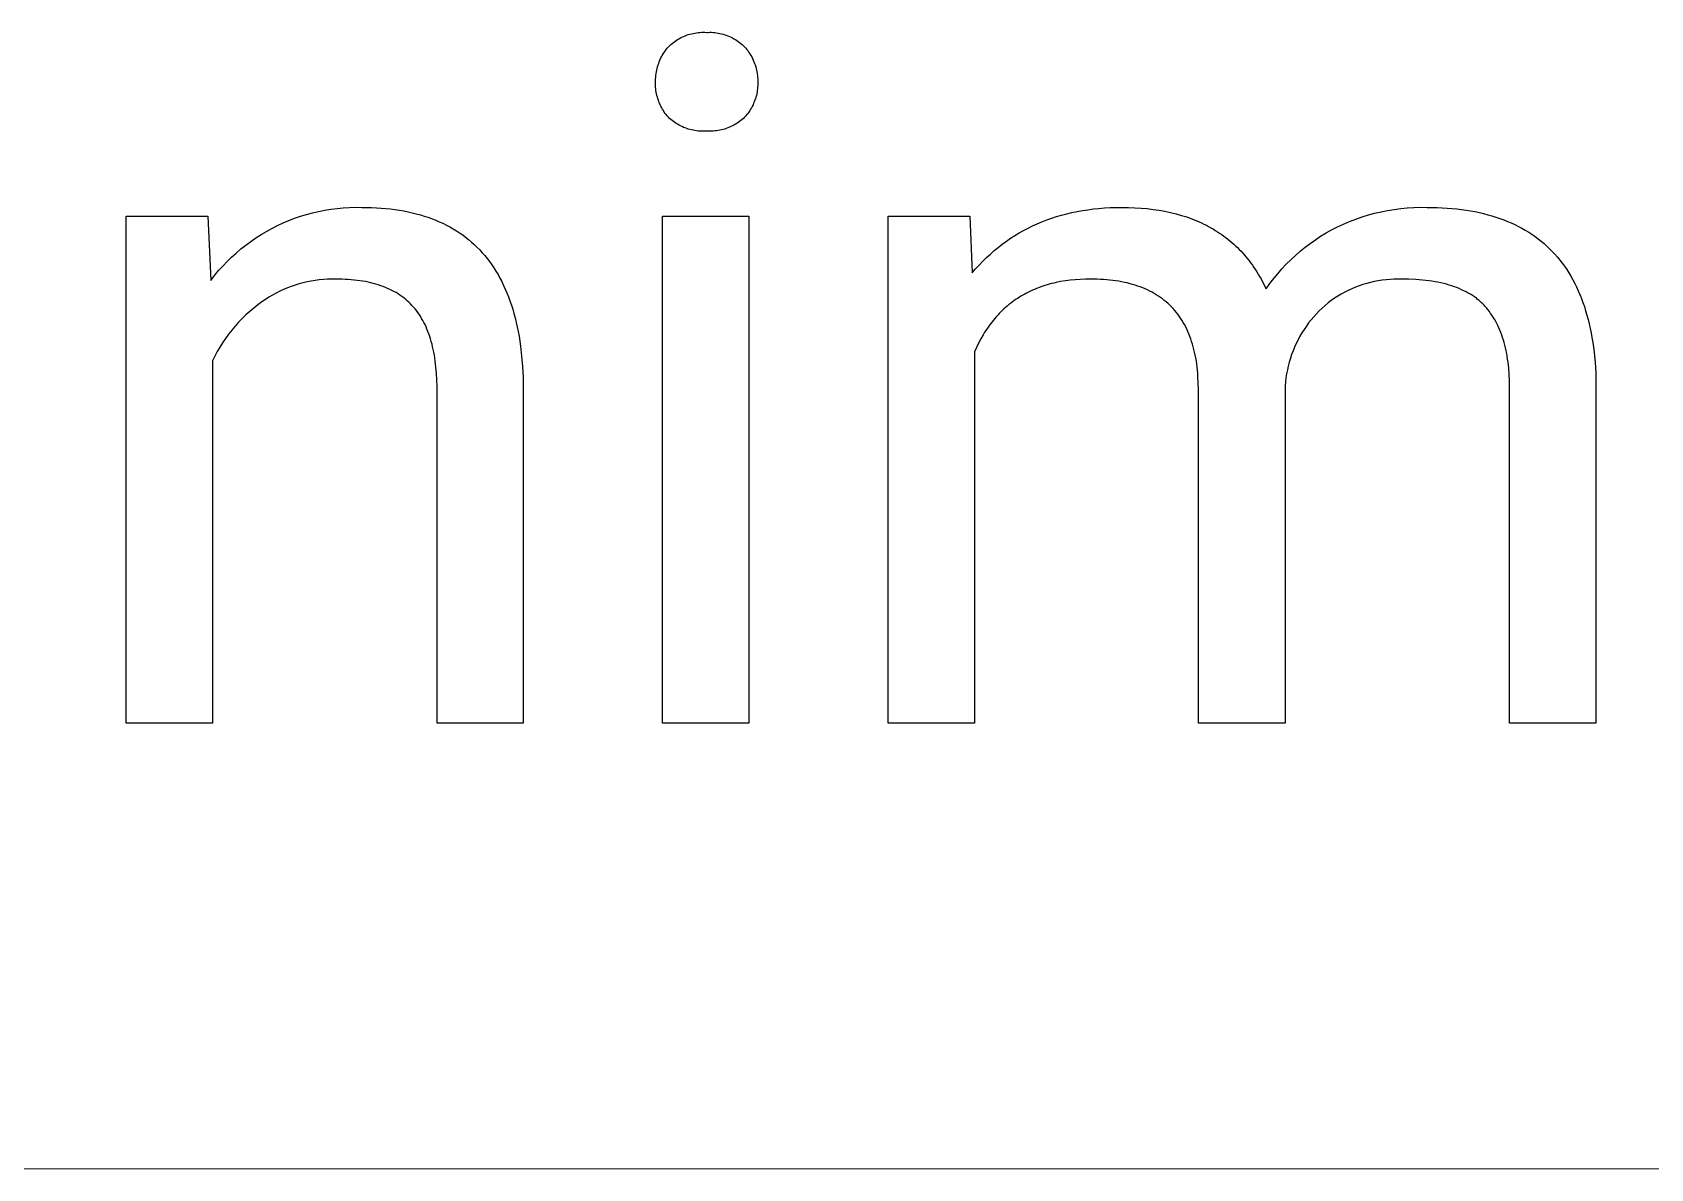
# Model space of a CAD drawing. Header units: millimetres. Extents: x -2542 to 6192, y -257 to 5845.
# Drawn here: x 5660.4 to 5808.9, y 475.7 to 580.1 of the extents above; entities that cross this region are included whole.
import ezdxf

# ---------------------------------------------------------------- set-up
doc = ezdxf.new("R2010")
doc.units = ezdxf.units.MM
doc.header["$MEASUREMENT"] = 0
doc.layers.add('Domyślny', color=7, linetype='Continuous', true_color=0x000000)

msp = doc.modelspace()

# ---------------------------------------------------------------- linework, layer by layer
at = {"layer": 'Domyślny'}
for p, q in [((5719.45, 579.33), (5719.58, 579.41)), ((5719.58, 579.41), (5719.71, 579.49)), ((5719.71, 579.49), (5719.85, 579.57)), ((5719.85, 579.57), (5719.99, 579.64)), ((5719.99, 579.64), (5720.13, 579.7)), ((5720.13, 579.7), (5720.27, 579.76)), ((5720.27, 579.76), (5720.41, 579.82)), ((5720.41, 579.82), (5720.56, 579.87)), ((5720.56, 579.87), (5720.71, 579.91)), ((5720.71, 579.91), (5720.86, 579.95)), ((5720.86, 579.95), (5721.01, 579.98)), ((5721.01, 579.98), (5721.16, 580.01)), ((5721.16, 580.01), (5721.31, 580.04)), ((5721.31, 580.04), (5721.46, 580.06)), ((5721.46, 580.06), (5721.62, 580.07)), ((5721.62, 580.07), (5721.77, 580.08)), ((5721.77, 580.08), (5721.93, 580.08)), ((5721.93, 580.08), (5722.08, 580.08)), ((5722.08, 580.08), (5722.23, 580.07)), ((5722.23, 580.07), (5722.39, 580.07)), ((5722.39, 580.07), (5722.54, 580.08)), ((5722.54, 580.08), (5722.7, 580.08)), ((5722.7, 580.08), (5722.85, 580.07)), ((5722.85, 580.07), (5723.01, 580.05)), ((5723.01, 580.05), (5723.16, 580.04)), ((5723.16, 580.04), (5723.31, 580.01)), ((5723.31, 580.01), (5723.47, 579.98)), ((5723.47, 579.98), (5723.62, 579.95)), ((5723.62, 579.95), (5723.77, 579.91)), ((5723.77, 579.91), (5723.91, 579.86)), ((5723.91, 579.86), (5724.06, 579.81)), ((5724.06, 579.81), (5724.21, 579.76)), ((5724.21, 579.76), (5724.35, 579.7)), ((5724.35, 579.7), (5724.49, 579.64)), ((5724.49, 579.64), (5724.63, 579.57)), ((5724.63, 579.57), (5724.76, 579.49)), ((5724.76, 579.49), (5724.9, 579.41)), ((5724.9, 579.41), (5725.03, 579.33)), ((5718.11, 577.82), (5718.18, 577.96)), ((5718.18, 577.96), (5718.26, 578.1)), ((5718.26, 578.1), (5718.35, 578.23)), ((5718.35, 578.23), (5718.44, 578.36)), ((5718.44, 578.36), (5718.54, 578.49)), ((5718.54, 578.49), (5718.64, 578.62)), ((5718.64, 578.62), (5718.74, 578.74)), ((5718.74, 578.74), (5718.85, 578.85)), ((5718.85, 578.85), (5718.97, 578.95)), ((5718.97, 578.95), (5719.08, 579.05)), ((5719.08, 579.05), (5719.2, 579.15)), ((5719.2, 579.15), (5719.33, 579.24)), ((5719.33, 579.24), (5719.45, 579.33)), ((5725.03, 579.33), (5725.16, 579.24)), ((5725.16, 579.24), (5725.28, 579.15)), ((5725.28, 579.15), (5725.4, 579.05)), ((5725.4, 579.05), (5725.52, 578.95)), ((5725.52, 578.95), (5725.63, 578.85)), ((5725.63, 578.85), (5725.74, 578.74)), ((5725.74, 578.74), (5725.85, 578.62)), ((5725.85, 578.62), (5725.95, 578.49)), ((5725.95, 578.49), (5726.05, 578.37)), ((5726.05, 578.37), (5726.14, 578.23)), ((5726.14, 578.23), (5726.23, 578.1)), ((5726.23, 578.1), (5726.31, 577.96)), ((5726.31, 577.96), (5726.39, 577.82)), ((5717.61, 576.29), (5717.64, 576.45)), ((5717.64, 576.45), (5717.67, 576.61)), ((5717.67, 576.61), (5717.7, 576.77)), ((5717.7, 576.77), (5717.75, 576.92)), ((5717.75, 576.92), (5717.79, 577.08)), ((5717.79, 577.08), (5717.85, 577.23)), ((5717.85, 577.23), (5717.9, 577.38)), ((5717.9, 577.38), (5717.97, 577.53)), ((5717.97, 577.53), (5718.03, 577.67)), ((5718.03, 577.67), (5718.11, 577.82)), ((5726.39, 577.82), (5726.46, 577.68)), ((5726.46, 577.68), (5726.53, 577.53)), ((5726.53, 577.53), (5726.6, 577.38)), ((5726.6, 577.38), (5726.65, 577.23)), ((5726.65, 577.23), (5726.71, 577.08)), ((5726.71, 577.08), (5726.76, 576.92)), ((5726.76, 576.92), (5726.8, 576.77)), ((5726.8, 576.77), (5726.84, 576.61)), ((5726.84, 576.61), (5726.87, 576.45)), ((5726.87, 576.45), (5726.89, 576.29)), ((5717.56, 575.65), (5717.57, 575.81)), ((5717.56, 575.49), (5717.56, 575.65)), ((5717.56, 575.34), (5717.56, 575.49)), ((5717.57, 575.19), (5717.56, 575.34)), ((5717.57, 575.81), (5717.58, 575.97)), ((5717.57, 575.03), (5717.57, 575.19)), ((5717.59, 574.88), (5717.57, 575.03)), ((5717.58, 575.97), (5717.59, 576.13)), ((5717.59, 576.13), (5717.61, 576.29)), ((5726.89, 576.29), (5726.91, 576.13)), ((5726.91, 576.13), (5726.93, 575.97)), ((5726.93, 575.03), (5726.92, 574.88)), ((5726.93, 575.97), (5726.94, 575.81)), ((5726.94, 575.19), (5726.93, 575.03)), ((5726.94, 575.81), (5726.94, 575.65)), ((5726.94, 575.65), (5726.94, 575.49)), ((5726.94, 575.49), (5726.94, 575.34)), ((5726.94, 575.34), (5726.94, 575.19)), ((5717.6, 574.73), (5717.59, 574.88)), ((5717.63, 574.58), (5717.6, 574.73)), ((5717.65, 574.43), (5717.63, 574.58)), ((5717.69, 574.28), (5717.65, 574.43)), ((5717.73, 574.14), (5717.69, 574.28)), ((5717.77, 573.99), (5717.73, 574.14)), ((5717.82, 573.85), (5717.77, 573.99)), ((5717.87, 573.7), (5717.82, 573.85)), ((5717.93, 573.56), (5717.87, 573.7)), ((5717.99, 573.42), (5717.93, 573.56)), ((5726.57, 573.56), (5726.51, 573.42)), ((5726.63, 573.7), (5726.57, 573.56)), ((5726.68, 573.84), (5726.63, 573.7)), ((5726.73, 573.99), (5726.68, 573.84)), ((5726.78, 574.13), (5726.73, 573.99)), ((5726.82, 574.28), (5726.78, 574.13)), ((5726.85, 574.43), (5726.82, 574.28)), ((5726.88, 574.58), (5726.85, 574.43)), ((5726.9, 574.73), (5726.88, 574.58)), ((5726.92, 574.88), (5726.9, 574.73)), ((5718.05, 573.29), (5717.99, 573.42)), ((5718.13, 573.15), (5718.05, 573.29)), ((5718.2, 573.02), (5718.13, 573.15)), ((5718.28, 572.89), (5718.2, 573.02)), ((5718.36, 572.76), (5718.28, 572.89)), ((5718.45, 572.64), (5718.36, 572.76)), ((5718.55, 572.52), (5718.45, 572.64)), ((5718.64, 572.4), (5718.55, 572.52)), ((5718.74, 572.29), (5718.64, 572.4)), ((5718.85, 572.18), (5718.74, 572.29)), ((5718.97, 572.08), (5718.85, 572.18)), ((5719.09, 571.98), (5718.97, 572.08)), ((5719.21, 571.89), (5719.09, 571.98)), ((5725.4, 571.98), (5725.27, 571.89)), ((5725.52, 572.08), (5725.4, 571.98)), ((5725.63, 572.18), (5725.52, 572.08)), ((5725.74, 572.29), (5725.63, 572.18)), ((5725.85, 572.4), (5725.74, 572.29)), ((5725.94, 572.52), (5725.85, 572.4)), ((5726.04, 572.64), (5725.94, 572.52)), ((5726.13, 572.76), (5726.04, 572.64)), ((5726.21, 572.89), (5726.13, 572.76)), ((5726.29, 573.02), (5726.21, 572.89)), ((5726.37, 573.15), (5726.29, 573.02)), ((5726.44, 573.28), (5726.37, 573.15)), ((5726.51, 573.42), (5726.44, 573.28)), ((5719.33, 571.8), (5719.21, 571.89)), ((5719.46, 571.71), (5719.33, 571.8)), ((5719.59, 571.63), (5719.46, 571.71)), ((5719.72, 571.56), (5719.59, 571.63)), ((5719.86, 571.48), (5719.72, 571.56)), ((5720, 571.42), (5719.86, 571.48)), ((5720.14, 571.35), (5720, 571.42)), ((5720.28, 571.3), (5720.14, 571.35)), ((5720.42, 571.24), (5720.28, 571.3)), ((5720.57, 571.2), (5720.42, 571.24)), ((5720.71, 571.15), (5720.57, 571.2)), ((5720.86, 571.11), (5720.71, 571.15)), ((5721.01, 571.08), (5720.86, 571.11)), ((5721.16, 571.05), (5721.01, 571.08)), ((5721.32, 571.03), (5721.16, 571.05)), ((5721.47, 571.01), (5721.32, 571.03)), ((5721.62, 571), (5721.47, 571.01)), ((5721.77, 571), (5721.62, 571)), ((5721.93, 570.99), (5721.77, 571)), ((5722.08, 571), (5721.93, 570.99)), ((5722.23, 571.01), (5722.08, 571)), ((5722.39, 571), (5722.23, 571.01)), ((5722.54, 570.99), (5722.39, 571)), ((5722.7, 571), (5722.54, 570.99)), ((5722.85, 571), (5722.7, 571)), ((5723, 571.02), (5722.85, 571)), ((5723.16, 571.03), (5723, 571.02)), ((5723.31, 571.06), (5723.16, 571.03)), ((5723.46, 571.08), (5723.31, 571.06)), ((5723.61, 571.12), (5723.46, 571.08)), ((5723.76, 571.15), (5723.61, 571.12)), ((5723.91, 571.2), (5723.76, 571.15)), ((5724.05, 571.25), (5723.91, 571.2)), ((5724.2, 571.3), (5724.05, 571.25)), ((5724.34, 571.36), (5724.2, 571.3)), ((5724.48, 571.42), (5724.34, 571.36)), ((5724.62, 571.48), (5724.48, 571.42)), ((5724.76, 571.56), (5724.62, 571.48)), ((5724.89, 571.63), (5724.76, 571.56)), ((5725.02, 571.71), (5724.89, 571.63)), ((5725.15, 571.8), (5725.02, 571.71)), ((5725.27, 571.89), (5725.15, 571.8)), ((5668.97, 516.64), (5668.97, 563.18)), ((5668.97, 563.18), (5676.47, 563.18)), ((5676.47, 563.18), (5676.73, 557.3)), ((5684.43, 563), (5684.97, 563.18)), ((5684.97, 563.18), (5685.52, 563.35)), ((5685.52, 563.35), (5686.07, 563.5)), ((5686.07, 563.5), (5686.63, 563.63)), ((5686.63, 563.63), (5687.19, 563.74)), ((5687.19, 563.74), (5687.75, 563.83)), ((5687.75, 563.83), (5688.32, 563.9)), ((5688.32, 563.9), (5688.89, 563.96)), ((5688.89, 563.96), (5689.46, 563.99)), ((5689.46, 563.99), (5690.03, 564.01)), ((5690.03, 564.01), (5690.6, 564)), ((5690.6, 564), (5691.06, 564)), ((5691.06, 564), (5691.5, 563.99)), ((5691.5, 563.99), (5691.95, 563.97)), ((5691.95, 563.97), (5692.38, 563.94)), ((5692.38, 563.94), (5692.81, 563.9)), ((5692.81, 563.9), (5693.23, 563.86)), ((5693.23, 563.86), (5693.64, 563.8)), ((5693.64, 563.8), (5694.05, 563.74)), ((5694.05, 563.74), (5694.44, 563.67)), ((5694.44, 563.67), (5694.84, 563.6)), ((5694.84, 563.6), (5695.22, 563.51)), ((5695.22, 563.51), (5695.6, 563.42)), ((5695.6, 563.42), (5695.97, 563.32)), ((5695.97, 563.32), (5696.33, 563.21)), ((5696.33, 563.21), (5696.69, 563.09)), ((5696.69, 563.09), (5697.04, 562.96)), ((5718.21, 516.64), (5718.21, 563.18)), ((5718.21, 563.18), (5726.14, 563.18)), ((5726.14, 563.18), (5726.14, 516.64)), ((5738.91, 516.64), (5738.91, 563.18)), ((5738.91, 563.18), (5746.41, 563.18)), ((5746.41, 563.18), (5746.62, 557.99)), ((5753.93, 563.01), (5754.38, 563.16)), ((5754.38, 563.16), (5754.84, 563.29)), ((5754.84, 563.29), (5755.31, 563.42)), ((5755.31, 563.42), (5755.79, 563.53)), ((5755.79, 563.53), (5756.27, 563.63)), ((5756.27, 563.63), (5756.76, 563.72)), ((5756.76, 563.72), (5757.25, 563.79)), ((5757.25, 563.79), (5757.76, 563.86)), ((5757.76, 563.86), (5758.27, 563.91)), ((5758.27, 563.91), (5758.78, 563.95)), ((5758.78, 563.95), (5759.31, 563.98)), ((5759.31, 563.98), (5759.84, 564)), ((5759.84, 564), (5760.37, 564)), ((5760.37, 564), (5760.98, 564)), ((5760.98, 564), (5761.56, 563.97)), ((5761.56, 563.97), (5762.14, 563.94)), ((5762.14, 563.94), (5762.71, 563.89)), ((5762.71, 563.89), (5763.26, 563.82)), ((5763.26, 563.82), (5763.8, 563.74)), ((5763.8, 563.74), (5764.33, 563.65)), ((5764.33, 563.65), (5764.85, 563.54)), ((5764.85, 563.54), (5765.35, 563.41)), ((5765.35, 563.41), (5765.84, 563.27)), ((5765.84, 563.27), (5766.33, 563.12)), ((5766.33, 563.12), (5766.56, 563.04)), ((5781.84, 562.93), (5782.42, 563.13)), ((5782.42, 563.13), (5783, 563.31)), ((5783, 563.31), (5783.58, 563.46)), ((5783.58, 563.46), (5784.17, 563.6)), ((5784.17, 563.6), (5784.77, 563.72)), ((5784.77, 563.72), (5785.36, 563.82)), ((5785.36, 563.82), (5785.97, 563.9)), ((5785.97, 563.9), (5786.57, 563.96)), ((5786.57, 563.96), (5787.17, 563.99)), ((5787.17, 563.99), (5787.78, 564.01)), ((5787.78, 564.01), (5788.39, 564)), ((5788.39, 564), (5789.33, 563.99)), ((5789.33, 563.99), (5789.78, 563.97)), ((5789.78, 563.97), (5790.24, 563.94)), ((5790.24, 563.94), (5790.68, 563.9)), ((5790.68, 563.9), (5791.12, 563.86)), ((5791.12, 563.86), (5791.54, 563.81)), ((5791.54, 563.81), (5791.97, 563.75)), ((5791.97, 563.75), (5792.38, 563.68)), ((5792.38, 563.68), (5792.79, 563.61)), ((5792.79, 563.61), (5793.19, 563.52)), ((5793.19, 563.52), (5793.58, 563.43)), ((5793.58, 563.43), (5793.96, 563.33)), ((5793.96, 563.33), (5794.34, 563.23)), ((5794.34, 563.23), (5794.71, 563.11)), ((5794.71, 563.11), (5795.08, 562.99)), ((5681.35, 561.51), (5681.84, 561.8)), ((5681.84, 561.8), (5682.34, 562.07)), ((5682.34, 562.07), (5682.85, 562.33)), ((5682.85, 562.33), (5683.37, 562.57)), ((5683.37, 562.57), (5683.9, 562.79)), ((5683.9, 562.79), (5684.43, 563)), ((5697.04, 562.96), (5697.38, 562.83)), ((5697.38, 562.83), (5697.71, 562.69)), ((5697.71, 562.69), (5698.04, 562.54)), ((5698.04, 562.54), (5698.36, 562.38)), ((5698.36, 562.38), (5698.67, 562.21)), ((5698.67, 562.21), (5698.98, 562.04)), ((5698.98, 562.04), (5699.28, 561.86)), ((5699.28, 561.86), (5699.57, 561.66)), ((5699.57, 561.66), (5699.86, 561.47)), ((5750.55, 561.41), (5750.94, 561.65)), ((5750.94, 561.65), (5751.35, 561.88)), ((5751.35, 561.88), (5751.76, 562.1)), ((5751.76, 562.1), (5752.18, 562.31)), ((5752.18, 562.31), (5752.61, 562.5)), ((5752.61, 562.5), (5753.04, 562.68)), ((5753.04, 562.68), (5753.48, 562.85)), ((5753.48, 562.85), (5753.93, 563.01)), ((5766.56, 563.04), (5766.79, 562.95)), ((5766.79, 562.95), (5767.02, 562.86)), ((5767.02, 562.86), (5767.25, 562.77)), ((5767.25, 562.77), (5767.47, 562.67)), ((5767.47, 562.67), (5767.69, 562.57)), ((5767.69, 562.57), (5767.91, 562.47)), ((5767.91, 562.47), (5768.13, 562.36)), ((5768.13, 562.36), (5768.34, 562.25)), ((5768.34, 562.25), (5768.55, 562.13)), ((5768.55, 562.13), (5768.75, 562.02)), ((5768.75, 562.02), (5768.95, 561.89)), ((5768.95, 561.89), (5769.15, 561.77)), ((5769.15, 561.77), (5769.35, 561.64)), ((5769.35, 561.64), (5769.54, 561.5)), ((5778.62, 561.35), (5779.12, 561.65)), ((5779.12, 561.65), (5779.63, 561.94)), ((5779.63, 561.94), (5780.17, 562.22)), ((5780.17, 562.22), (5780.72, 562.47)), ((5780.72, 562.47), (5781.28, 562.71)), ((5781.28, 562.71), (5781.84, 562.93)), ((5795.08, 562.99), (5795.43, 562.86)), ((5795.43, 562.86), (5795.78, 562.72)), ((5795.78, 562.72), (5796.12, 562.58)), ((5796.12, 562.58), (5796.46, 562.42)), ((5796.46, 562.42), (5796.78, 562.26)), ((5796.78, 562.26), (5797.1, 562.09)), ((5797.1, 562.09), (5797.41, 561.91)), ((5797.41, 561.91), (5797.72, 561.72)), ((5797.72, 561.72), (5798.02, 561.53)), ((5679.05, 559.81), (5679.49, 560.18)), ((5679.49, 560.18), (5679.94, 560.53)), ((5679.94, 560.53), (5680.4, 560.87)), ((5680.4, 560.87), (5680.87, 561.2)), ((5680.87, 561.2), (5681.35, 561.51)), ((5699.86, 561.47), (5700.13, 561.26)), ((5700.13, 561.26), (5700.4, 561.04)), ((5700.4, 561.04), (5700.67, 560.82)), ((5700.67, 560.82), (5700.92, 560.59)), ((5700.92, 560.59), (5701.17, 560.35)), ((5701.17, 560.35), (5701.42, 560.1)), ((5701.42, 560.1), (5701.65, 559.84)), ((5748.66, 560.03), (5749.02, 560.33)), ((5749.02, 560.33), (5749.39, 560.62)), ((5749.39, 560.62), (5749.77, 560.9)), ((5749.77, 560.9), (5750.15, 561.16)), ((5750.15, 561.16), (5750.55, 561.41)), ((5769.54, 561.5), (5769.73, 561.37)), ((5769.73, 561.37), (5769.92, 561.23)), ((5769.92, 561.23), (5770.1, 561.08)), ((5770.1, 561.08), (5770.28, 560.93)), ((5770.28, 560.93), (5770.46, 560.78)), ((5770.46, 560.78), (5770.64, 560.63)), ((5770.64, 560.63), (5770.81, 560.47)), ((5770.81, 560.47), (5770.98, 560.31)), ((5770.98, 560.31), (5771.14, 560.14)), ((5771.14, 560.14), (5771.31, 559.97)), ((5776.74, 559.97), (5777.2, 560.34)), ((5777.2, 560.34), (5777.66, 560.69)), ((5777.66, 560.69), (5778.14, 561.03)), ((5778.14, 561.03), (5778.62, 561.35)), ((5798.02, 561.53), (5798.31, 561.33)), ((5798.31, 561.33), (5798.59, 561.12)), ((5798.59, 561.12), (5798.86, 560.9)), ((5798.86, 560.9), (5799.13, 560.68)), ((5799.13, 560.68), (5799.39, 560.44)), ((5799.39, 560.44), (5799.64, 560.2)), ((5799.64, 560.2), (5799.89, 559.95)), ((5677.44, 558.19), (5677.83, 558.61)), ((5677.83, 558.61), (5678.22, 559.02)), ((5678.22, 559.02), (5678.63, 559.42)), ((5678.63, 559.42), (5679.05, 559.81)), ((5701.65, 559.84), (5701.88, 559.58)), ((5701.88, 559.58), (5702.1, 559.31)), ((5702.1, 559.31), (5702.31, 559.03)), ((5702.31, 559.03), (5702.52, 558.74)), ((5702.52, 558.74), (5702.72, 558.44)), ((5746.94, 558.36), (5747.27, 558.71)), ((5747.27, 558.71), (5747.61, 559.06)), ((5747.61, 559.06), (5747.95, 559.4)), ((5747.95, 559.4), (5748.3, 559.72)), ((5748.3, 559.72), (5748.66, 560.03)), ((5771.31, 559.97), (5771.47, 559.8)), ((5771.47, 559.8), (5771.62, 559.62)), ((5771.62, 559.62), (5771.78, 559.44)), ((5771.78, 559.44), (5771.93, 559.25)), ((5771.93, 559.25), (5772.08, 559.07)), ((5772.08, 559.07), (5772.22, 558.88)), ((5772.22, 558.88), (5772.36, 558.68)), ((5772.36, 558.68), (5772.5, 558.48)), ((5775.06, 558.35), (5775.46, 558.78)), ((5775.46, 558.78), (5775.88, 559.19)), ((5775.88, 559.19), (5776.3, 559.59)), ((5776.3, 559.59), (5776.74, 559.97)), ((5799.89, 559.95), (5800.13, 559.7)), ((5800.13, 559.7), (5800.36, 559.43)), ((5800.36, 559.43), (5800.59, 559.16)), ((5800.59, 559.16), (5800.8, 558.88)), ((5800.8, 558.88), (5801.01, 558.59)), ((5676.73, 557.3), (5677.08, 557.75)), ((5677.08, 557.75), (5677.44, 558.19)), ((5685.57, 557.16), (5685.2, 557.07)), ((5685.94, 557.23), (5685.57, 557.16)), ((5686.32, 557.29), (5685.94, 557.23)), ((5686.69, 557.34), (5686.32, 557.29)), ((5687.07, 557.38), (5686.69, 557.34)), ((5687.45, 557.4), (5687.07, 557.38)), ((5687.83, 557.41), (5687.45, 557.4)), ((5688.21, 557.41), (5687.83, 557.41)), ((5688.79, 557.4), (5688.21, 557.41)), ((5689.07, 557.39), (5688.79, 557.4)), ((5689.35, 557.38), (5689.07, 557.39)), ((5689.63, 557.35), (5689.35, 557.38)), ((5689.9, 557.33), (5689.63, 557.35)), ((5690.16, 557.3), (5689.9, 557.33)), ((5690.42, 557.26), (5690.16, 557.3)), ((5690.68, 557.22), (5690.42, 557.26)), ((5690.93, 557.18), (5690.68, 557.22)), ((5691.18, 557.13), (5690.93, 557.18)), ((5691.42, 557.07), (5691.18, 557.13)), ((5702.72, 558.44), (5702.91, 558.14)), ((5702.91, 558.14), (5703.1, 557.83)), ((5703.1, 557.83), (5703.28, 557.51)), ((5703.28, 557.51), (5703.45, 557.18)), ((5703.45, 557.18), (5703.61, 556.84)), ((5746.62, 557.99), (5746.94, 558.36)), ((5754.75, 557.18), (5754.33, 557.09)), ((5755.19, 557.25), (5754.75, 557.18)), ((5755.63, 557.31), (5755.19, 557.25)), ((5756.09, 557.35), (5755.63, 557.31)), ((5756.55, 557.39), (5756.09, 557.35)), ((5757.02, 557.41), (5756.55, 557.39)), ((5757.5, 557.41), (5757.02, 557.41)), ((5758.11, 557.4), (5757.5, 557.41)), ((5758.41, 557.39), (5758.11, 557.4)), ((5758.7, 557.37), (5758.41, 557.39)), ((5758.99, 557.35), (5758.7, 557.37)), ((5759.27, 557.32), (5758.99, 557.35)), ((5759.55, 557.29), (5759.27, 557.32)), ((5759.82, 557.25), (5759.55, 557.29)), ((5760.09, 557.21), (5759.82, 557.25)), ((5760.35, 557.17), (5760.09, 557.21)), ((5760.61, 557.11), (5760.35, 557.17)), ((5772.5, 558.48), (5772.64, 558.28)), ((5772.64, 558.28), (5772.77, 558.07)), ((5772.77, 558.07), (5772.9, 557.86)), ((5772.9, 557.86), (5773.02, 557.65)), ((5773.02, 557.65), (5773.15, 557.43)), ((5773.15, 557.43), (5773.39, 556.99)), ((5773.95, 557), (5774.31, 557.46)), ((5774.31, 557.46), (5774.68, 557.91)), ((5774.68, 557.91), (5775.06, 558.35)), ((5783.55, 557.19), (5783.2, 557.11)), ((5783.91, 557.26), (5783.55, 557.19)), ((5784.27, 557.32), (5783.91, 557.26)), ((5784.63, 557.36), (5784.27, 557.32)), ((5784.99, 557.39), (5784.63, 557.36)), ((5785.35, 557.41), (5784.99, 557.39)), ((5785.71, 557.42), (5785.35, 557.41)), ((5786.08, 557.41), (5785.71, 557.42)), ((5786.73, 557.4), (5786.08, 557.41)), ((5787.37, 557.37), (5786.73, 557.4)), ((5787.98, 557.33), (5787.37, 557.37)), ((5788.27, 557.29), (5787.98, 557.33)), ((5788.56, 557.26), (5788.27, 557.29)), ((5788.84, 557.22), (5788.56, 557.26)), ((5789.12, 557.17), (5788.84, 557.22)), ((5789.39, 557.12), (5789.12, 557.17)), ((5789.66, 557.06), (5789.39, 557.12)), ((5801.01, 558.59), (5801.21, 558.29)), ((5801.21, 558.29), (5801.41, 557.99)), ((5801.41, 557.99), (5801.6, 557.67)), ((5801.6, 557.67), (5801.78, 557.35)), ((5801.78, 557.35), (5801.95, 557.02)), ((5682.07, 555.76), (5681.75, 555.55)), ((5682.39, 555.95), (5682.07, 555.76)), ((5682.73, 556.13), (5682.39, 555.95)), ((5683.07, 556.3), (5682.73, 556.13)), ((5683.41, 556.46), (5683.07, 556.3)), ((5683.76, 556.6), (5683.41, 556.46)), ((5684.11, 556.74), (5683.76, 556.6)), ((5684.47, 556.86), (5684.11, 556.74)), ((5684.84, 556.97), (5684.47, 556.86)), ((5685.2, 557.07), (5684.84, 556.97)), ((5691.65, 557.01), (5691.42, 557.07)), ((5691.88, 556.95), (5691.65, 557.01)), ((5692.11, 556.88), (5691.88, 556.95)), ((5692.33, 556.81), (5692.11, 556.88)), ((5692.55, 556.73), (5692.33, 556.81)), ((5692.76, 556.65), (5692.55, 556.73)), ((5692.96, 556.56), (5692.76, 556.65)), ((5693.17, 556.47), (5692.96, 556.56)), ((5693.36, 556.37), (5693.17, 556.47)), ((5693.55, 556.27), (5693.36, 556.37)), ((5693.74, 556.17), (5693.55, 556.27)), ((5693.92, 556.05), (5693.74, 556.17)), ((5694.1, 555.94), (5693.92, 556.05)), ((5694.27, 555.82), (5694.1, 555.94)), ((5694.44, 555.69), (5694.27, 555.82)), ((5694.6, 555.56), (5694.44, 555.69)), ((5703.61, 556.84), (5703.77, 556.49)), ((5703.77, 556.49), (5703.92, 556.14)), ((5703.92, 556.14), (5704.06, 555.78)), ((5704.06, 555.78), (5704.2, 555.41)), ((5750.78, 555.64), (5750.61, 555.53)), ((5750.94, 555.74), (5750.78, 555.64)), ((5751.11, 555.84), (5750.94, 555.74)), ((5751.28, 555.94), (5751.11, 555.84)), ((5751.45, 556.04), (5751.28, 555.94)), ((5751.63, 556.13), (5751.45, 556.04)), ((5751.8, 556.22), (5751.63, 556.13)), ((5751.98, 556.31), (5751.8, 556.22)), ((5752.17, 556.39), (5751.98, 556.31)), ((5752.35, 556.47), (5752.17, 556.39)), ((5752.54, 556.55), (5752.35, 556.47)), ((5752.73, 556.62), (5752.54, 556.55)), ((5752.92, 556.69), (5752.73, 556.62)), ((5753.11, 556.76), (5752.92, 556.69)), ((5753.31, 556.82), (5753.11, 556.76)), ((5753.51, 556.88), (5753.31, 556.82)), ((5753.71, 556.94), (5753.51, 556.88)), ((5753.91, 557), (5753.71, 556.94)), ((5754.12, 557.05), (5753.91, 557)), ((5754.33, 557.09), (5754.12, 557.05)), ((5760.87, 557.06), (5760.61, 557.11)), ((5761.12, 556.99), (5760.87, 557.06)), ((5761.36, 556.93), (5761.12, 556.99)), ((5761.6, 556.85), (5761.36, 556.93)), ((5761.83, 556.78), (5761.6, 556.85)), ((5762.06, 556.7), (5761.83, 556.78)), ((5762.29, 556.61), (5762.06, 556.7)), ((5762.51, 556.52), (5762.29, 556.61)), ((5762.72, 556.42), (5762.51, 556.52)), ((5762.93, 556.32), (5762.72, 556.42)), ((5763.14, 556.21), (5762.93, 556.32)), ((5763.34, 556.1), (5763.14, 556.21)), ((5763.53, 555.98), (5763.34, 556.1)), ((5763.73, 555.86), (5763.53, 555.98)), ((5763.91, 555.73), (5763.73, 555.86)), ((5764.09, 555.6), (5763.91, 555.73)), ((5773.39, 556.99), (5773.61, 556.53)), ((5773.61, 556.53), (5773.95, 557)), ((5779.9, 555.65), (5779.6, 555.44)), ((5780.2, 555.85), (5779.9, 555.65)), ((5780.51, 556.03), (5780.2, 555.85)), ((5780.83, 556.21), (5780.51, 556.03)), ((5781.15, 556.37), (5780.83, 556.21)), ((5781.48, 556.52), (5781.15, 556.37)), ((5781.82, 556.66), (5781.48, 556.52)), ((5782.16, 556.79), (5781.82, 556.66)), ((5782.5, 556.91), (5782.16, 556.79)), ((5782.85, 557.02), (5782.5, 556.91)), ((5783.2, 557.11), (5782.85, 557.02)), ((5789.92, 557), (5789.66, 557.06)), ((5790.17, 556.94), (5789.92, 557)), ((5790.42, 556.87), (5790.17, 556.94)), ((5790.66, 556.79), (5790.42, 556.87)), ((5790.9, 556.71), (5790.66, 556.79)), ((5791.12, 556.63), (5790.9, 556.71)), ((5791.35, 556.54), (5791.12, 556.63)), ((5791.56, 556.44), (5791.35, 556.54)), ((5791.78, 556.35), (5791.56, 556.44)), ((5791.98, 556.24), (5791.78, 556.35)), ((5792.18, 556.13), (5791.98, 556.24)), ((5792.37, 556.02), (5792.18, 556.13)), ((5792.56, 555.9), (5792.37, 556.02)), ((5792.74, 555.78), (5792.56, 555.9)), ((5792.92, 555.65), (5792.74, 555.78)), ((5793, 555.58), (5792.92, 555.65)), ((5801.95, 557.02), (5802.11, 556.69)), ((5802.11, 556.69), (5802.27, 556.34)), ((5802.27, 556.34), (5802.42, 555.99)), ((5802.42, 555.99), (5802.57, 555.63)), ((5680.31, 554.45), (5679.96, 554.13)), ((5680.68, 554.76), (5680.31, 554.45)), ((5681.05, 555.06), (5680.68, 554.76)), ((5681.43, 555.34), (5681.05, 555.06)), ((5681.75, 555.55), (5681.43, 555.34)), ((5694.76, 555.43), (5694.6, 555.56)), ((5694.91, 555.29), (5694.76, 555.43)), ((5695.06, 555.15), (5694.91, 555.29)), ((5695.2, 555), (5695.06, 555.15)), ((5695.34, 554.84), (5695.2, 555)), ((5695.48, 554.68), (5695.34, 554.84)), ((5695.61, 554.52), (5695.48, 554.68)), ((5695.73, 554.35), (5695.61, 554.52)), ((5695.85, 554.18), (5695.73, 554.35)), ((5695.97, 554), (5695.85, 554.18)), ((5704.2, 555.41), (5704.33, 555.03)), ((5704.33, 555.03), (5704.45, 554.65)), ((5704.45, 554.65), (5704.56, 554.25)), ((5704.56, 554.25), (5704.67, 553.85)), ((5749.11, 554.25), (5748.98, 554.11)), ((5749.25, 554.4), (5749.11, 554.25)), ((5749.39, 554.53), (5749.25, 554.4)), ((5749.54, 554.67), (5749.39, 554.53)), ((5749.68, 554.8), (5749.54, 554.67)), ((5749.83, 554.93), (5749.68, 554.8)), ((5749.98, 555.06), (5749.83, 554.93)), ((5750.14, 555.18), (5749.98, 555.06)), ((5750.29, 555.3), (5750.14, 555.18)), ((5750.45, 555.41), (5750.29, 555.3)), ((5750.61, 555.53), (5750.45, 555.41)), ((5764.27, 555.46), (5764.09, 555.6)), ((5764.44, 555.32), (5764.27, 555.46)), ((5764.61, 555.18), (5764.44, 555.32)), ((5764.77, 555.02), (5764.61, 555.18)), ((5764.93, 554.87), (5764.77, 555.02)), ((5765.08, 554.71), (5764.93, 554.87)), ((5765.23, 554.54), (5765.08, 554.71)), ((5765.37, 554.37), (5765.23, 554.54)), ((5765.51, 554.19), (5765.37, 554.37)), ((5765.64, 554.01), (5765.51, 554.19)), ((5778.23, 554.24), (5777.99, 553.96)), ((5778.49, 554.5), (5778.23, 554.24)), ((5778.75, 554.76), (5778.49, 554.5)), ((5779.03, 555), (5778.75, 554.76)), ((5779.31, 555.22), (5779.03, 555)), ((5779.6, 555.44), (5779.31, 555.22)), ((5793.08, 555.51), (5793, 555.58)), ((5793.17, 555.45), (5793.08, 555.51)), ((5793.25, 555.38), (5793.17, 555.45)), ((5793.33, 555.31), (5793.25, 555.38)), ((5793.4, 555.23), (5793.33, 555.31)), ((5793.48, 555.16), (5793.4, 555.23)), ((5793.56, 555.09), (5793.48, 555.16)), ((5793.63, 555.01), (5793.56, 555.09)), ((5793.7, 554.93), (5793.63, 555.01)), ((5793.84, 554.78), (5793.7, 554.93)), ((5793.97, 554.61), (5793.84, 554.78)), ((5794.11, 554.45), (5793.97, 554.61)), ((5794.23, 554.27), (5794.11, 554.45)), ((5794.35, 554.1), (5794.23, 554.27)), ((5802.57, 555.63), (5802.7, 555.26)), ((5802.7, 555.26), (5802.83, 554.89)), ((5802.83, 554.89), (5802.95, 554.5)), ((5802.95, 554.5), (5803.07, 554.11)), ((5678.66, 552.73), (5678.37, 552.35)), ((5678.97, 553.1), (5678.66, 552.73)), ((5679.29, 553.45), (5678.97, 553.1)), ((5679.62, 553.8), (5679.29, 553.45)), ((5679.96, 554.13), (5679.62, 553.8)), ((5696.08, 553.81), (5695.97, 554)), ((5696.19, 553.62), (5696.08, 553.81)), ((5696.3, 553.43), (5696.19, 553.62)), ((5696.4, 553.23), (5696.3, 553.43)), ((5696.49, 553.03), (5696.4, 553.23)), ((5696.58, 552.81), (5696.49, 553.03)), ((5696.67, 552.6), (5696.58, 552.81)), ((5704.67, 553.85), (5704.77, 553.44)), ((5704.77, 553.44), (5704.86, 553.02)), ((5704.86, 553.02), (5704.95, 552.59)), ((5747.97, 552.83), (5747.86, 552.65)), ((5748.09, 553), (5747.97, 552.83)), ((5748.21, 553.17), (5748.09, 553)), ((5748.33, 553.33), (5748.21, 553.17)), ((5748.46, 553.49), (5748.33, 553.33)), ((5748.58, 553.65), (5748.46, 553.49)), ((5748.71, 553.81), (5748.58, 553.65)), ((5748.84, 553.96), (5748.71, 553.81)), ((5748.98, 554.11), (5748.84, 553.96)), ((5765.77, 553.82), (5765.64, 554.01)), ((5765.89, 553.63), (5765.77, 553.82)), ((5766.01, 553.44), (5765.89, 553.63)), ((5766.12, 553.24), (5766.01, 553.44)), ((5766.23, 553.03), (5766.12, 553.24)), ((5766.34, 552.82), (5766.23, 553.03)), ((5766.43, 552.6), (5766.34, 552.82)), ((5777.1, 552.79), (5776.9, 552.48)), ((5777.31, 553.1), (5777.1, 552.79)), ((5777.52, 553.39), (5777.31, 553.1)), ((5777.75, 553.68), (5777.52, 553.39)), ((5777.99, 553.96), (5777.75, 553.68)), ((5794.47, 553.91), (5794.35, 554.1)), ((5794.58, 553.73), (5794.47, 553.91)), ((5794.69, 553.53), (5794.58, 553.73)), ((5794.8, 553.34), (5794.69, 553.53)), ((5794.9, 553.14), (5794.8, 553.34)), ((5794.99, 552.93), (5794.9, 553.14)), ((5795.08, 552.72), (5794.99, 552.93)), ((5795.17, 552.5), (5795.08, 552.72)), ((5803.07, 554.11), (5803.17, 553.71)), ((5803.17, 553.71), (5803.27, 553.31)), ((5803.27, 553.31), (5803.37, 552.89)), ((5803.37, 552.89), (5803.45, 552.47)), ((5677.82, 551.57), (5677.57, 551.17)), ((5678.09, 551.97), (5677.82, 551.57)), ((5678.37, 552.35), (5678.09, 551.97)), ((5696.75, 552.38), (5696.67, 552.6)), ((5696.83, 552.15), (5696.75, 552.38)), ((5696.9, 551.92), (5696.83, 552.15)), ((5696.97, 551.69), (5696.9, 551.92)), ((5697.04, 551.45), (5696.97, 551.69)), ((5697.1, 551.2), (5697.04, 551.45)), ((5697.16, 550.95), (5697.1, 551.2)), ((5704.95, 552.59), (5705.03, 552.16)), ((5705.03, 552.16), (5705.1, 551.72)), ((5705.1, 551.72), (5705.16, 551.27)), ((5705.16, 551.27), (5705.27, 550.34)), ((5747.22, 551.54), (5747.02, 551.14)), ((5747.42, 551.92), (5747.22, 551.54)), ((5747.63, 552.29), (5747.42, 551.92)), ((5747.74, 552.48), (5747.63, 552.29)), ((5747.86, 552.65), (5747.74, 552.48)), ((5766.53, 552.38), (5766.43, 552.6)), ((5766.62, 552.15), (5766.53, 552.38)), ((5766.7, 551.92), (5766.62, 552.15)), ((5766.78, 551.69), (5766.7, 551.92)), ((5766.86, 551.45), (5766.78, 551.69)), ((5766.93, 551.2), (5766.86, 551.45)), ((5766.99, 550.95), (5766.93, 551.2)), ((5776.38, 551.51), (5776.23, 551.17)), ((5776.55, 551.84), (5776.38, 551.51)), ((5776.72, 552.16), (5776.55, 551.84)), ((5776.9, 552.48), (5776.72, 552.16)), ((5795.25, 552.28), (5795.17, 552.5)), ((5795.33, 552.05), (5795.25, 552.28)), ((5795.4, 551.82), (5795.33, 552.05)), ((5795.47, 551.58), (5795.4, 551.82)), ((5795.53, 551.34), (5795.47, 551.58)), ((5795.59, 551.1), (5795.53, 551.34)), ((5803.45, 552.47), (5803.53, 552.04)), ((5803.53, 552.04), (5803.6, 551.6)), ((5803.6, 551.6), (5803.66, 551.15)), ((5677.1, 550.33), (5676.89, 549.9)), ((5676.89, 549.9), (5676.89, 516.64)), ((5677.33, 550.75), (5677.1, 550.33)), ((5677.57, 551.17), (5677.33, 550.75)), ((5697.21, 550.69), (5697.16, 550.95)), ((5697.26, 550.43), (5697.21, 550.69)), ((5697.3, 550.17), (5697.26, 550.43)), ((5697.34, 549.89), (5697.3, 550.17)), ((5697.4, 549.33), (5697.34, 549.89)), ((5705.27, 550.34), (5705.35, 549.38)), ((5747.02, 551.14), (5746.84, 550.73)), ((5746.84, 550.73), (5746.84, 516.64)), ((5767.05, 550.69), (5766.99, 550.95)), ((5767.11, 550.43), (5767.05, 550.69)), ((5767.16, 550.17), (5767.11, 550.43)), ((5767.21, 549.89), (5767.16, 550.17)), ((5767.25, 549.62), (5767.21, 549.89)), ((5775.74, 549.79), (5775.65, 549.43)), ((5775.85, 550.14), (5775.74, 549.79)), ((5775.96, 550.49), (5775.85, 550.14)), ((5776.09, 550.83), (5775.96, 550.49)), ((5776.23, 551.17), (5776.09, 550.83)), ((5795.65, 550.84), (5795.59, 551.1)), ((5795.7, 550.59), (5795.65, 550.84)), ((5795.75, 550.33), (5795.7, 550.59)), ((5795.79, 550.06), (5795.75, 550.33)), ((5795.83, 549.79), (5795.79, 550.06)), ((5795.86, 549.51), (5795.83, 549.79)), ((5803.66, 551.15), (5803.72, 550.69)), ((5803.72, 550.69), (5803.81, 549.76)), ((5803.81, 549.76), (5803.87, 548.8)), ((5697.45, 548.76), (5697.4, 549.33)), ((5697.48, 548.16), (5697.45, 548.76)), ((5705.35, 549.38), (5705.4, 548.39)), ((5705.4, 548.39), (5705.42, 547.37)), ((5767.28, 549.34), (5767.25, 549.62)), ((5767.31, 549.05), (5767.28, 549.34)), ((5767.34, 548.76), (5767.31, 549.05)), ((5767.36, 548.47), (5767.34, 548.76)), ((5767.39, 547.86), (5767.36, 548.47)), ((5775.44, 548.35), (5775.4, 547.99)), ((5775.5, 548.71), (5775.44, 548.35)), ((5775.57, 549.07), (5775.5, 548.71)), ((5775.65, 549.43), (5775.57, 549.07)), ((5795.89, 549.23), (5795.86, 549.51)), ((5795.93, 548.66), (5795.89, 549.23)), ((5795.96, 548.06), (5795.93, 548.66)), ((5803.87, 548.8), (5803.9, 547.8)), ((5697.5, 547.54), (5697.48, 548.16)), ((5697.5, 516.64), (5697.5, 547.54)), ((5705.42, 547.37), (5705.42, 516.64)), ((5767.4, 547.23), (5767.39, 547.86)), ((5767.4, 516.64), (5767.4, 547.23)), ((5775.4, 547.99), (5775.37, 547.62)), ((5775.37, 547.62), (5775.37, 516.64)), ((5795.97, 547.44), (5795.96, 548.06)), ((5795.97, 516.64), (5795.97, 547.44)), ((5803.9, 547.8), (5803.9, 516.64)), ((5676.89, 516.64), (5668.97, 516.64)), ((5705.42, 516.64), (5697.5, 516.64)), ((5726.14, 516.64), (5718.21, 516.64)), ((5746.84, 516.64), (5738.91, 516.64)), ((5775.37, 516.64), (5767.4, 516.64)), ((5803.9, 516.64), (5795.97, 516.64))]:
    msp.add_line(p, q, dxfattribs=at)
at = {"layer": 'Domyślny', "color": 18, "lineweight": 15, "true_color": 0x000000}
msp.add_line((5421.17, 475.71), (6183.91, 475.71), dxfattribs=at)

doc.saveas('drawing.dxf')
